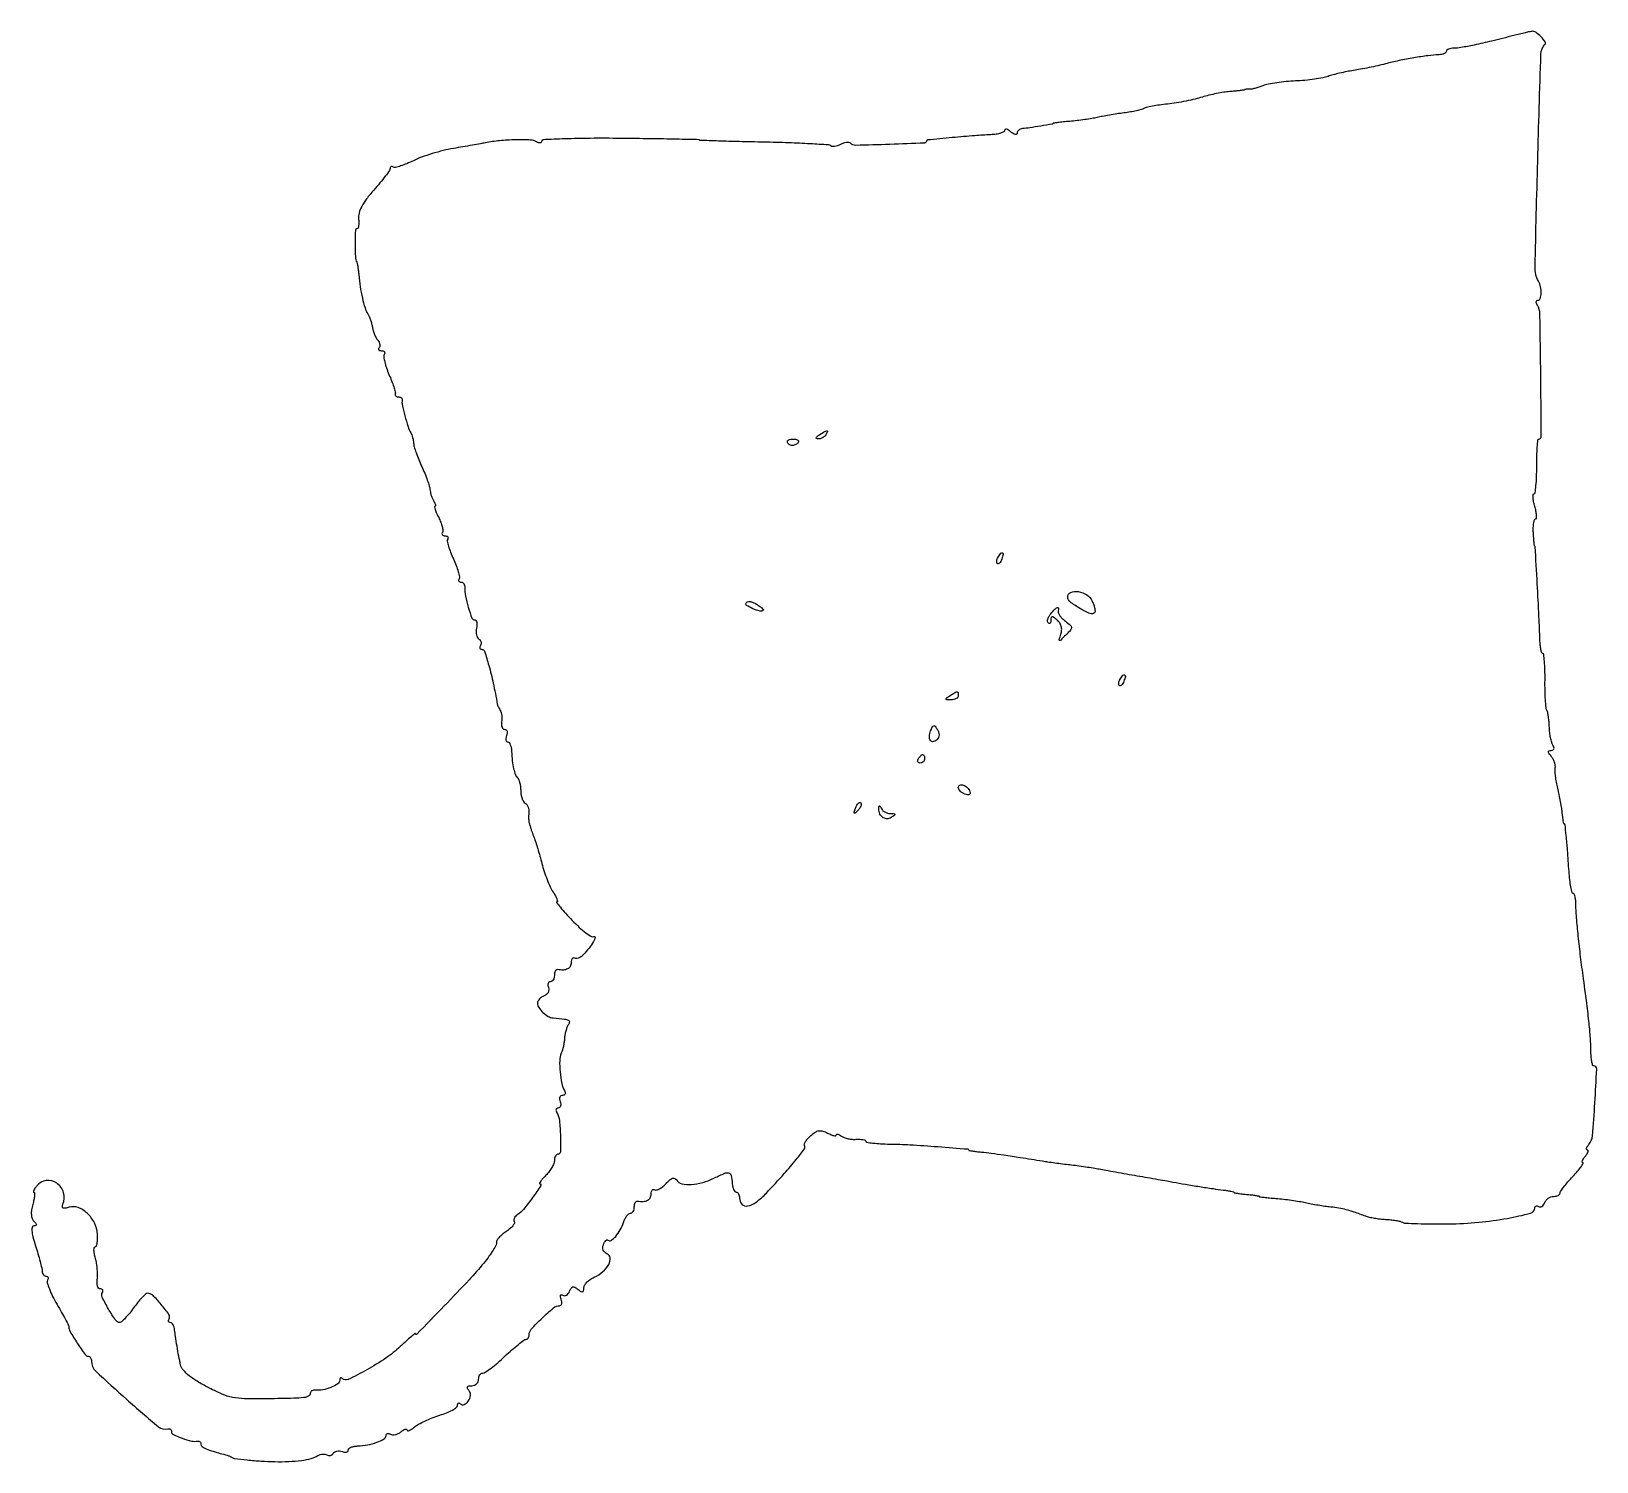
# Model space of a CAD drawing. Extents: x 1 to 373, y 1 to 341.
import ezdxf

# ---------------------------------------------------------------- set-up
doc = ezdxf.new("R2010")
doc.units = 0

msp = doc.modelspace()

# ---------------------------------------------------------------- linework, layer by layer
for points in [[(353, 339.896515, -0.003476), (347.735305, 338.583541, -0.007214), (343.606061, 337.647026, -0.007939), (340.467153, 337.034485, -0.043613), (338.75, 336.880086, 0.039449), (338.079907, 336.825445, 0.058562), (337.514063, 336.664443, 0.076923), (337.128762, 336.429408, 0.220868), (337, 336.152137, -0.214573), (336.872492, 335.868696, -0.073113), (336.485937, 335.615792, -0.056863), (335.920031, 335.428389, -0.03926), (335.25, 335.342353, 0.020155), (332.620939, 335.106336, 0.009692), (329.273079, 334.603028, 0.009492), (325.740247, 333.932434, 0.011964), (322.5, 333.172057, -0.007593), (320.705701, 332.734414, -0.004889), (318.613522, 332.279125, -0.004913), (316.557552, 331.873755, -0.009209), (314.886457, 331.593042, 0.011737), (313.328292, 331.323192, 0.00891), (311.633371, 330.957013, 0.009021), (310.05478, 330.556225, 0.020714), (308.886457, 330.184423, -0.040464), (307.616751, 329.834879, -0.01215), (305.637162, 329.508386, -0.012093), (303.389492, 329.248816, -0.012837), (301.176222, 329.104492, 0.013841), (298.957484, 328.95534, 0.012832), (296.693411, 328.681269, 0.012938), (294.692206, 328.33362, 0.041384), (293.391534, 327.958761, -0.012307), (292.396897, 327.608367, -0.014714), (291.443394, 327.329358, -0.013498), (290.632706, 327.141039, -0.087609), (290.215312, 327.129984, 0.03504), (289.904804, 327.154327, 0.026534), (289.563248, 327.138991, 0.027113), (289.242681, 327.089841, 0.0547), (289, 327.010592, -0.070307), (288.664078, 326.91234, -0.005906), (287.765625, 326.792726, -0.007763), (286.685465, 326.678871, -0.005921), (285.5, 326.586634, 0.022342), (284.100728, 326.431405, 0.011272), (282.353125, 326.11754, 0.011172), (280.558872, 325.711429, 0.016297), (279, 325.267348, -0.019288), (277.321247, 324.799954, -0.009178), (275.129444, 324.322203, -0.009082), (272.817271, 323.906006, -0.012739), (270.738531, 323.624814, 0.008619), (268.850296, 323.385218, 0.010911), (267.115093, 323.095798, 0.009097), (265.679536, 322.796887, 0.082711), (265.089742, 322.555464, -0.073294), (264.529722, 322.313892, -0.010886), (263.331779, 322.021816, -0.012061), (261.890766, 321.73981, -0.010123), (260.351211, 321.508875, 0.005563), (258.693679, 321.275677, 0.004331), (256.896918, 320.986527, 0.00438), (255.226905, 320.687838, 0.010596), (254, 320.430263, -0.015379), (252.763698, 320.183036, -0.006169), (251.059375, 319.917997, -0.006098), (249.214574, 319.677301, -0.007665), (247.5, 319.501435, 0.003381), (245.966262, 319.357388, 0.005607), (244.675, 319.212656, 0.001266), (243.556352, 319.071676, 0.37723), (243.5, 319.007613, -0.364542), (243.382842, 318.868275, -0.000866), (240.582598, 318.385341, -0.005291), (238.003902, 317.973247, -0.016314), (236.25, 317.770194, 0.073372), (235.772353, 317.658802, 0.082036), (235.367188, 317.416318, 0.091793), (235.09548, 317.083542, 0.126072), (235, 316.710889, -0.252396), (234.866005, 316.462352, -0.195503), (234.559375, 316.401557, -0.089545), (234.076421, 316.588332, -0.036289), (233.5, 317, 0.0334), (232.923571, 317.416718, 0.080897), (232.440625, 317.619615, 0.180745), (232.134305, 317.582263, 0.279944), (232, 317.361183, -0.275537), (231.790717, 317.010243, -0.047146), (231.045312, 316.694114, -0.039889), (229.995287, 316.451409, -0.025619), (228.75, 316.331256, 0.008601), (224.939926, 316.094104, 0.00314), (219.555336, 315.63181, 0.000295), (213.643837, 315.083347, 0.387199), (213.5, 314.925453, -0.401493), (212.943239, 314.343857, -0.002314), (204.722671, 314.023116, -0.003087), (196.62813, 313.794827, -0.204642), (195.364757, 314.301909, 0.170273), (195.000649, 314.476936, 0.05951), (194.411174, 314.472159, 0.050706), (193.711034, 314.309474, 0.040462), (193, 314, -0.03774), (192.292063, 313.687286, -0.04839), (191.601227, 313.51544, -0.056724), (191.023928, 313.495937, -0.178315), (190.677458, 313.655875, 0.182473), (190.139685, 313.89889, 0.001741), (185.770751, 314.161209, 0.00551), (180.701368, 314.391868, 0.003504), (174.795975, 314.553958, -0.00118), (168.930743, 314.687661, -0.001967), (163.993193, 314.831313, -0.000156), (159.578006, 314.978534, -0.404393), (159.5, 315.05921, 0.407962), (159.421701, 315.139201, 0.000104), (153.992188, 315.254227, 0.001606), (147.93969, 315.361748, 0.000963), (140.75, 315.452531, 0.004387), (133.532554, 315.466439, 0.007417), (127.486352, 315.335333, 0.002216), (122.341119, 315.124532, 0.400984), (122, 314.767571, -0.180618), (121.8983, 314.495222, -0.187707), (121.644787, 314.361646, -0.11458), (121.254409, 314.406472, -0.05282), (120.790764, 314.629315, 0.129568), (119.343079, 315.070599, 0.014018), (115.817523, 315.106341, 0.018199), (111.972212, 314.897369, 0.026485), (108.61184, 314.411324, -0.004328), (107.453246, 314.19097, -0.001009), (105.504728, 313.841887, -0.00104), (103.260557, 313.449321, -0.00102), (101, 313.06348, 0.019087), (98.60244, 312.564518, 0.013357), (95.94232, 311.828122, 0.013499), (93.427853, 310.984306, 0.027176), (91.50577, 310.160057, -0.01576), (89.920704, 309.437072, -0.022202), (88.462838, 308.901569, -0.019391), (87.256568, 308.569223, -0.198456), (86.75577, 308.650942, 0.085385), (86.464967, 308.768179, 0.15729), (86.21367, 308.743177, 0.174472), (86.041518, 308.580647, 0.108828), (85.971618, 308.309017, -0.14624), (85.804236, 307.813056, -0.007854), (84.814031, 306.459567, -0.011741), (83.556391, 304.874772, -0.008249), (82.070752, 303.149083, 0.020137), (80.375507, 301.082548, 0.038954), (79.224588, 299.282519, 0.050163), (78.581822, 297.72223, 0.1003), (78.461621, 296.399083, -0.023861), (78.51836, 295.479465, -0.039626), (78.467696, 294.704737, -0.048799), (78.33206, 294.155324, -0.317925), (78.112487, 294.000022, 0.403676), (77.72204, 293.623455, 0.007035), (77.650935, 290.40362, 0.01204), (77.700966, 287.290411, 0.111893), (78.048403, 286, -0.074367), (78.162302, 285.675338, -0.008596), (78.294629, 284.9125, -0.010193), (78.418632, 283.993892, -0.008156), (78.515829, 283, 0.017974), (78.841949, 280.228177, 0.018571), (79.363867, 277.517276, 0.019047), (79.994632, 275.196921, 0.063675), (80.651858, 273.766496, -0.038478), (80.976392, 273.144576, -0.018713), (81.297776, 272.307588, -0.018438), (81.568852, 271.406843, -0.025298), (81.740971, 270.578484, 0.033906), (81.92644, 269.757069, 0.024991), (82.237375, 268.877581, 0.025451), (82.617185, 268.072254, 0.050329), (83.011225, 267.486475, -0.058425), (83.333743, 266.989893, -0.072507), (83.504008, 266.466529, -0.08698), (83.502248, 265.997998, -0.153212), (83.324657, 265.657991, 0.122915), (83.17467, 265.408224, 0.257487), (83.219996, 265.193285, 0.162272), (83.467333, 265.045964, 0.053916), (83.89235, 265, -0.077515), (84.319784, 264.933334, -0.155158), (84.595728, 264.737456, -0.185801), (84.678883, 264.446329, -0.11662), (84.565656, 264.106234, 0.174058), (84.445535, 263.539638, 0.024293), (84.668785, 262.342243, 0.025391), (85.089745, 260.898322, 0.019059), (85.692412, 259.356234, -0.010346), (86.321995, 257.824537, -0.013946), (86.823729, 256.412456, -0.010964), (87.179361, 255.227571, -0.128823), (87.185773, 254.75, 0.136669), (87.194008, 254.464559, 0.132247), (87.348321, 254.220313, 0.110539), (87.631863, 254.056391, 0.076145), (88, 254, -0.075823), (88.369766, 253.943602, -0.107546), (88.658064, 253.779687, -0.128198), (88.819641, 253.535495, -0.137064), (88.835962, 253.25, 0.1087), (88.837283, 252.170621, 0.009813), (89.476106, 249.530427, 0.01257), (90.229921, 246.930126, 0.057687), (90.872946, 245.5, -0.04595), (91.107276, 245.009845, -0.022839), (91.316519, 244.353125, -0.022455), (91.472736, 243.647509, -0.030585), (91.545445, 243, 0.059486), (91.686319, 242.176869, 0.012083), (92.142269, 240.765625, 0.012581), (92.75701, 239.141407, 0.011496), (93.470364, 237.5, -0.010938), (94.185894, 235.858593, -0.01194), (94.807164, 234.234375, -0.011453), (95.272602, 232.823015, -0.056382), (95.424918, 232, 0.037914), (95.522849, 231.33469, 0.023543), (95.732725, 230.573438, 0.02357), (96.012464, 229.837454, 0.038864), (96.32433, 229.25, -0.02713), (96.593693, 228.770117, -0.056621), (96.738092, 228.367188, -0.106847), (96.742888, 228.102394, -0.358249), (96.61832, 228, 0.477309), (96.499487, 227.85309, 0.027564), (96.673568, 227.213249, 0.025612), (97.010614, 226.349317, 0.01385), (97.508125, 225.3217, -0.025498), (98.002873, 224.236041, -0.03247), (98.340295, 223.188777, -0.034119), (98.499312, 222.307726, -0.167523), (98.389805, 221.8217, 0.115371), (98.284836, 221.508984, 0.185296), (98.359566, 221.241374, 0.156129), (98.610492, 221.061367, 0.078292), (99, 221, -0.072019), (99.392636, 220.943151, -0.147771), (99.650028, 220.774149, -0.188945), (99.733929, 220.523402, -0.126413), (99.642855, 220.231145, 0.19069), (99.552261, 219.723849, 0.019807), (99.845505, 218.524218, 0.022376), (100.332784, 217.07374, 0.016079), (101, 215.5, -0.016079), (101.667216, 213.92626, -0.022376), (102.154495, 212.475782, -0.019807), (102.447739, 211.276151, -0.19069), (102.357145, 210.768855, 0.10091), (102.249344, 210.475752, 0.177469), (102.299997, 210.225851, 0.167742), (102.504065, 210.058404, 0.088922), (102.829872, 210, -0.133378), (103.186398, 209.903172, -0.10636), (103.481123, 209.632812, -0.092316), (103.668165, 209.227608, -0.074611), (103.715796, 208.75, 0.061154), (103.864391, 206.70714, 0.02497), (104.539989, 204.001485, 0.016726), (105.406027, 201.457112, 0.311878), (106.067582, 201, -0.251072), (106.350343, 200.848461, -0.092707), (106.533047, 200.418677, -0.063676), (106.590685, 199.779247, -0.038261), (106.50405, 199.021028, 0.048474), (106.429055, 198.220263, 0.054109), (106.515373, 197.45003, 0.061476), (106.739494, 196.821474, 0.138861), (107.077779, 196.45193, -0.096474), (107.398354, 196.155714, -0.097305), (107.583135, 195.761701, -0.098525), (107.603858, 195.331241, -0.101664), (107.457295, 194.930902, 0.076557), (107.306474, 194.574932, 0.153934), (107.323837, 194.273452, 0.186406), (107.50308, 194.073797, 0.118205), (107.810878, 194, -0.326997), (108.413649, 193.558593, -0.008577), (109.418882, 190.183761, -0.014823), (110.457934, 185.986866, -0.009162), (111.441495, 181, 0.050565), (111.514838, 180.742473, 0.013753), (111.682212, 180.353125, 0.013767), (111.897591, 179.919537, 0.013912), (112.135794, 179.5, -0.073879), (112.348324, 178.99269, -0.033075), (112.480358, 178.279687, -0.031832), (112.522336, 177.493416, -0.037383), (112.458966, 176.75, 0.055533), (112.42625, 176.080353, 0.084255), (112.55899, 175.514062, 0.113352), (112.829958, 175.13778, 0.182216), (113.195473, 175, -0.174242), (113.535231, 174.877892, -0.149511), (113.745708, 174.559375, -0.104659), (113.783897, 174.074205, -0.059169), (113.638374, 173.5, 0.048047), (113.479073, 172.925272, 0.08802), (113.479665, 172.440625, 0.137856), (113.633473, 172.122861, 0.214716), (113.906385, 172, -0.230797), (114.23625, 171.839169, -0.067889), (114.527878, 171.339063, -0.052875), (114.74233, 170.611674, -0.035565), (114.837454, 169.75, 0.017478), (115.003234, 167.507786, 0.029254), (115.317847, 165.644203, 0.034795), (115.753453, 164.212188, 0.105524), (116.304389, 163.362278, -0.108115), (116.572743, 162.943612, -0.031145), (116.795664, 162.202922, -0.029762), (116.948767, 161.314023, -0.027772), (117, 160.39235, 0.042141), (117.077513, 159.474301, 0.043995), (117.307806, 158.59588, 0.048148), (117.645505, 157.879589, 0.120693), (118.04785, 157.470427, -0.103752), (118.436947, 157.100357, -0.059505), (118.740011, 156.525015, -0.055675), (118.91708, 155.844954, -0.060393), (118.932696, 155.16141, 0.016575), (118.887952, 154.470318, 0.015874), (118.888119, 153.767727, 0.016032), (118.927835, 153.148431, 0.053497), (119.009846, 152.75, -0.002749), (119.117112, 152.408554, -0.001626), (119.241544, 152, -0.001627), (119.363089, 151.591401, -0.002795), (119.461367, 151.25, 0.014812), (119.583061, 150.862533, 0.004437), (119.791083, 150.279687, 0.004444), (120.036324, 149.629293, 0.004802), (120.286994, 149, -0.020949), (120.593804, 148.151023, -0.004436), (121.053016, 146.645306, -0.004636), (121.55412, 144.888612, -0.004388), (122.032147, 143.090403, 0.017097), (122.57752, 141.230564, 0.014131), (123.281302, 139.288631, 0.014367), (124.028961, 137.543079, 0.036673), (124.696529, 136.340403, -0.017318), (125.241645, 135.442062, -0.03408), (125.599317, 134.687493, -0.049455), (125.748999, 134.158354, -0.467012), (125.616436, 134, 0.621239), (125.533668, 133.83253, 0.008778), (126.428094, 132.704311, 0.012598), (127.658491, 131.281697, 0.006796), (129.241156, 129.589144, 0.016119), (130.931636, 127.939708, 0.02495), (132.503175, 126.640053, 0.022114), (133.822651, 125.74339, 0.28383), (134.394239, 125.743653, -0.588062), (134.665701, 125.591945, -0.125692), (134.490566, 124.911972, -0.033981), (133.557347, 123.456317, -0.017798), (132.214249, 121.773581, -0.041901), (131.583424, 121.152233, -0.05622), (130.913418, 120.711582, -0.06918), (130.305722, 120.502551, -0.188882), (129.866353, 120.582598, 0.169431), (129.538219, 120.655252, 0.189891), (129.254491, 120.502789, 0.120452), (129.062552, 120.117948, 0.055782), (129, 119.559017, -0.125937), (128.772986, 118.67201, -0.149401), (128.15629, 118.070324, -0.109421), (127.137549, 117.800956, -0.049321), (125.75, 117.881579, 0.204797), (125.464327, 117.809424, 0.105904), (125.220313, 117.524589, 0.075993), (125.055021, 117.065578, 0.048526), (125, 116.5, -0.062722), (124.92777, 115.926468, -0.08088), (124.715469, 115.440625, -0.098158), (124.400789, 115.115494, -0.152681), (124.031385, 115, 0.166391), (123.706304, 114.888739, 0.150891), (123.501838, 114.597281, 0.108279), (123.458896, 114.153721, 0.061879), (123.588855, 113.629042, -0.112844), (123.669989, 113.060188, -0.100215), (123.502897, 112.485242, -0.094184), (123.112279, 111.992611, -0.086758), (122.557471, 111.660427, 0.057226), (121.961874, 111.349797, 0.058618), (121.457507, 110.91438, 0.064826), (121.114701, 110.426049, 0.121237), (121, 109.959956, 0.140608), (121.313632, 108.866738, 0.063239), (122.266947, 107.700029, 0.06194), (123.52114, 106.774613, 0.108456), (124.75, 106.4, -0.005967), (127.406176, 106.155574, -0.082606), (128.332993, 105.900533, -0.325845), (128.574546, 105.466081, -0.112451), (128.315977, 104.75, 0.050172), (128.000252, 104.128793, 0.024087), (127.717174, 103.279687, 0.023601), (127.504668, 102.357315, 0.031069), (127.403791, 101.5, -0.023726), (127.313799, 100.624696, -0.016476), (127.132989, 99.646875, -0.016656), (126.896587, 98.717578, -0.03263), (126.63656, 98, 0.097821), (126.25971, 96.297721, 0.027527), (126.347697, 93.565796, 0.027877), (126.739463, 90.844403, 0.088948), (127.411095, 89.143851, -0.078654), (127.594221, 88.706566, -0.156576), (127.567857, 88.336006, -0.185057), (127.340016, 88.090271, -0.114799), (126.952028, 88, 0.148627), (126.555236, 87.879387, 0.152575), (126.29762, 87.559375, 0.116977), (126.228143, 87.073683, 0.069008), (126.361626, 86.5, -0.059765), (126.506416, 85.925826, -0.105471), (126.46628, 85.440625, -0.149855), (126.252873, 85.122029, -0.172457), (125.909598, 85, 0.133848), (125.575541, 84.908943, 0.190462), (125.388442, 84.668936, 0.142454), (125.387446, 84.304373, 0.068432), (125.578507, 83.872973, -0.112899), (126.209305, 82.0237, -0.019672), (126.448652, 78.320652, -0.013538), (126.441692, 74.596744, -0.405761), (125.827422, 74, 0.175902), (125.511672, 73.885371, 0.092823), (125.243055, 73.559375, 0.073001), (125.061232, 73.073875, 0.053199), (125, 72.5, -0.095343), (124.862493, 71.785434, -0.034745), (124.4125, 70.853125, -0.032922), (123.765364, 69.876005, -0.033666), (123, 69, 0.013367), (122.271938, 68.231934, 0.027652), (121.754378, 67.5875, 0.041522), (121.484018, 67.134786, 0.554823), (121.568094, 67, -0.598676), (121.803049, 66.56152, -0.009815), (119.814739, 63.696073, -0.014477), (117.670512, 60.905699, -0.084165), (116.279146, 59.68854, 0.061004), (115.81208, 59.316496, 0.079744), (115.496572, 58.871881, 0.097756), (115.376636, 58.426609, 0.156713), (115.470382, 58.047924, -0.252677), (115.495683, 57.61652, -0.060069), (115.102297, 56.984018, -0.047556), (114.412394, 56.27458, -0.03108), (113.497721, 55.590464, 0.027892), (112.563915, 54.901267, 0.038385), (111.814199, 54.176743, 0.042805), (111.322194, 53.516199, 0.207839), (111.256307, 53.064352, -0.191627), (111.193997, 52.518301, -0.015638), (110.460938, 51.248477, -0.019234), (109.450416, 49.749925, -0.013564), (108.206461, 48.143399, -0.016443), (104.734893, 44.176393, -0.004151), (98.825327, 37.959721, -0.000822), (92.316169, 31.247276, -0.673155), (92, 31.375701, 0.631822), (91.898081, 31.424159, 0.004374), (90.938011, 30.628687, 0.008914), (89.7717, 29.608868, 0.004955), (88.38472, 28.326506, -0.039335), (84.913984, 25.534147, -0.023381), (80.393005, 22.749089, -0.014768), (75.985948, 20.478006, -0.318041), (74.621795, 20.711539, 0.104182), (74.385028, 20.865912, 0.248239), (74.182652, 20.842233, 0.182831), (74.044077, 20.642271, 0.061163), (74, 20.283298, -0.254953), (73.542567, 19.444519, -0.046178), (71.912387, 18.595903, -0.046913), (69.951996, 18.002527, -0.080528), (68.25, 17.93535, 0.068454), (67.772168, 17.927975, 0.093613), (67.367188, 17.78526, 0.114404), (67.097834, 17.532661, 0.148494), (67, 17.210503, -0.278112), (66.599247, 16.545743, -0.08904), (65.453896, 16.181185, -0.027271), (63.046768, 15.997855, -0.002455), (57, 15.897615, -0.007073), (51.387494, 15.911534, -0.043962), (48.527647, 16.211456, -0.056234), (46.066198, 16.985586, -0.015824), (42.433102, 18.734757, -0.019893), (39.789667, 20.248737, -0.03887), (37.839935, 21.693167, -0.050487), (36.572483, 23.041206, -0.136032), (36.085037, 24.25, 0.006515), (36.046365, 24.555469, 0.006962), (36.0005, 24.853125, 0.00665), (35.954137, 25.107761, 0.032097), (35.916667, 25.25, -0.037158), (35.726414, 26.003036, -0.002094), (35.321337, 28.377091, -0.00343), (34.946892, 30.727985, -0.012008), (34.752431, 32.25, 0.045479), (34.62088, 32.919715, 0.061404), (34.376458, 33.485937, 0.07675), (34.063279, 33.870567, 0.185649), (33.726697, 34, -0.123547), (33.448625, 34.069775, -0.188168), (33.288813, 34.256794, -0.149888), (33.278178, 34.539781, -0.073527), (33.422247, 34.874193, 0.299144), (33.39318, 35.920731, 0.022438), (31.575531, 38.292089, 0.024453), (29.534367, 40.493071, 0.204963), (28.297749, 40.972471, 0.180195), (27.861935, 40.792788, 0.015896), (26.999964, 39.941077, 0.019204), (26.015743, 38.821604, 0.013757), (25, 37.5, -0.013177), (23.986656, 36.178348, -0.018526), (23.009745, 35.058923, -0.014978), (22.155678, 34.203358, -0.182057), (21.735302, 34.027529, -0.256906), (20.72293, 34.537902, -0.019452), (19.028812, 37.22803, -0.019491), (17.549116, 40.041802, -0.255004), (17.610842, 41.179347, 0.106468), (17.72194, 41.491986, 0.180935), (17.659803, 41.758933, 0.163214), (17.429196, 41.938104, 0.084438), (17.065292, 42, -0.221269), (16.690905, 42.17421, -0.099345), (16.423921, 42.660937, -0.070272), (16.304023, 43.388354, -0.044117), (16.360223, 44.25, 0.039971), (16.438076, 45.308614, 0.020149), (16.375426, 46.646875, 0.019872), (16.198747, 48.032624, 0.027812), (15.923754, 49.25, -0.023506), (15.675975, 50.304589, -0.041726), (15.586595, 51.192188, -0.056576), (15.646436, 51.813136, -0.354212), (15.877115, 52, 0.315945), (16.149413, 52.191143, 0.043971), (16.335964, 52.895723, 0.037302), (16.431167, 53.880471, 0.022737), (16.403512, 55.049268, 0.098874), (15.684956, 57.684221, 0.087902), (13.989675, 59.967402, 0.098536), (11.804604, 61.338292, 0.169395), (9.679829, 61.398382, -0.028373), (8.761487, 61.163303, -0.166573), (8.275458, 61.229936, -0.296604), (8.093347, 61.542354, -0.078883), (8.217327, 62.134601, 0.16202), (8.336014, 64.922302, 0.171641), (6.751702, 67.147766, 0.189396), (4.254385, 67.753078, 0.187531), (2, 66.5, 0.020622), (1.560649, 65.923843, 0.044498), (1.283135, 65.440625, 0.085961), (1.197649, 65.120408, 0.44064), (1.30775, 65, -0.405244), (1.476255, 64.836593, -0.031655), (1.453836, 64.148471, -0.029261), (1.308269, 63.212962, -0.016609), (1.029017, 62.101177, 0.032729), (0.745555, 60.796017, 0.053997), (0.699861, 59.669512, 0.06719), (0.885873, 58.759035, 0.112899), (1.298823, 58.101177, -0.023271), (1.785691, 57.56675, -0.175055), (1.899783, 57.25, -0.338881), (1.754323, 57.060369, -0.065842), (1.297868, 57, 0.342687), (0.908337, 56.697502, 0.083755), (0.836235, 55.831797, 0.042588), (1.083299, 54.385123, 0.013007), (1.697922, 52.25, -0.00575), (2.277971, 50.339718, -0.00689), (2.778408, 48.528125, -0.005999), (3.160063, 46.993445, -0.044656), (3.266721, 46.25, 0.06895), (3.359058, 45.772247, 0.08163), (3.575894, 45.367188, 0.094225), (3.880119, 45.095751, 0.135981), (4.225684, 45, -0.124686), (4.519021, 44.925694, -0.18849), (4.687131, 44.726917, -0.149042), (4.697212, 44.426006, -0.072918), (4.543481, 44.070355, 0.215201), (4.463832, 43.459399, 0.020339), (4.972595, 41.997813, 0.023154), (5.764108, 40.234612, 0.016128), (6.811112, 38.320355, -0.004675), (7.898011, 36.436941, -0.006985), (8.809338, 34.769104, -0.003355), (9.551078, 33.342282, -0.134386), (9.622433, 33, 0.150435), (9.898742, 31.855973, 0.011271), (11.614036, 29.108803, 0.00883), (13.470708, 26.385334, 0.243333), (14.215608, 26, -0.149053), (14.514741, 25.9088, -0.098762), (14.769585, 25.652248, -0.082129), (14.941429, 25.26876, -0.064437), (15, 24.816162, 0.206698), (16.014208, 22.467625, 0.007531), (23.356283, 15.757958, 0.006834), (30.941957, 9.215485, 0.24874), (33.121159, 8.75, -0.099052), (33.456352, 8.776766, -0.128915), (33.741841, 8.664657, -0.131338), (33.932036, 8.428983, -0.104839), (34, 8.108408, 0.290165), (34.444105, 7.407577, 0.023111), (36.564899, 6.52353, 0.028688), (38.812742, 5.849389, 0.112809), (40.25, 5.835962, -0.120693), (40.535706, 5.828848, -0.126947), (40.779687, 5.689909, -0.114646), (40.943031, 5.436352, -0.086212), (41, 5.108408, 0.239119), (41.282591, 4.551292, 0.057732), (42.209602, 4.024681, 0.028195), (43.934703, 3.404917, 0.004953), (47.25, 2.456533, -0.017208), (47.555464, 2.360993, -0.017293), (47.853125, 2.244812, -0.01739), (48.105038, 2.125759, -0.063778), (48.25, 2.025807, 0.153187), (48.916546, 1.722516, 0.004581), (51.993523, 1.370688, 0.009714), (55.326698, 1.085814, 0.011347), (58.5, 0.948835, 0.015495), (61.924056, 0.984931, 0.023964), (64.869745, 1.249126, 0.027759), (67.233387, 1.710745, 0.076448), (68.792302, 2.371635, -0.062603), (69.323413, 2.614271, -0.055975), (69.918691, 2.729777, -0.059265), (70.48565, 2.707898, -0.099479), (70.930902, 2.542705, 0.103611), (71.332096, 2.39758, 0.098908), (71.764931, 2.422091, 0.096804), (72.162562, 2.612579, 0.094647), (72.462927, 2.940014, -0.125083), (72.803354, 3.269027, -0.08122), (73.318688, 3.461466, -0.072801), (73.92591, 3.491828, -0.06786), (74.532025, 3.349337, 0.053633), (75.094237, 3.200232, 0.096731), (75.568782, 3.219595, 0.145066), (75.879928, 3.398475, 0.192556), (76, 3.6987, -0.220439), (76.16407, 4.052759, -0.073714), (76.660938, 4.361342, -0.056794), (77.388457, 4.582514, -0.038605), (78.25, 4.672869, 0.039716), (80.599907, 4.924591, 0.042266), (82.830235, 5.543257, 0.044689), (84.53047, 6.352825, 0.265243), (85, 7.175648, -0.135689), (85.084506, 7.481312, -0.190733), (85.306618, 7.651708, -0.141178), (85.644222, 7.65068, -0.06761), (86.043805, 7.472927, 0.126816), (86.550789, 7.315382, 0.067771), (87.208749, 7.372327, 0.06058), (87.909241, 7.622232, 0.05732), (88.543805, 8.036355, -0.030136), (89.103377, 8.446468, -0.071218), (89.572243, 8.661512, -0.160356), (89.8703, 8.652514, -0.315542), (90, 8.467457, 0.385317), (90.150648, 8.300994, 0.120604), (90.514063, 8.352353, 0.055643), (91.077622, 8.654118, 0.024584), (91.75, 9.167326, -0.049408), (92.708026, 9.826079, -0.016237), (94.234375, 10.603633, -0.015996), (95.99453, 11.361744, -0.017441), (97.75, 11.982374, 0.020187), (99.378171, 12.568072, 0.029608), (100.751563, 13.222847, 0.029391), (101.759628, 13.858855, 0.241853), (102, 14.326726, -0.062606), (102.043136, 14.669877, -0.18653), (102.178176, 14.859467, -0.246022), (102.375469, 14.879381, -0.101226), (102.606556, 14.726778, 0.295824), (103.540755, 14.527509, 0.14679), (104.541285, 15.298565, 0.118542), (105.083828, 16.630811, 0.212151), (104.777269, 17.75, -0.042888), (104.370582, 18.344792, -0.245172), (104.358308, 18.714892, -0.243133), (104.655247, 18.938795, -0.042292), (105.377555, 19, 0.091307), (105.996941, 19.114059, 0.095788), (106.523407, 19.440625, 0.099536), (106.875699, 19.927707, 0.107348), (107, 20.5, -0.064715), (107.074535, 21.073461, -0.082327), (107.293155, 21.559375, -0.098851), (107.617392, 21.884436, -0.148478), (107.997975, 22, 0.152491), (108.586067, 22.183627, 0.011569), (109.950233, 23.175, 0.015091), (111.543179, 24.467784, 0.010893), (113.242547, 26, -0.008268), (114.924446, 27.532548, -0.011973), (116.463613, 28.825, -0.007695), (117.780461, 29.845228, -0.162345), (118.244572, 30, 0.143943), (118.532649, 30.084688, 0.099491), (118.778093, 30.32277, 0.08389), (118.943482, 30.678772, 0.066979), (119, 31.09879, -0.187469), (119.516459, 32.427835, -0.016551), (122.082263, 35.050867, -0.016983), (124.815177, 37.493484, -0.175624), (126.212744, 38, 0.184725), (126.544068, 38.126733, 0.147158), (126.744927, 38.455882, 0.100035), (126.773201, 38.957681, 0.05588), (126.618443, 39.551938, -0.036106), (126.441748, 40.13505, -0.157722), (126.474022, 40.489425, -0.331125), (126.675804, 40.607, -0.11086), (127.018517, 40.488556, 0.153351), (127.445571, 40.379855, 0.123136), (127.900771, 40.520727, 0.097909), (128.316445, 40.900549, 0.06731), (128.623846, 41.462141, -0.050146), (128.992364, 42.193743, -0.199129), (129.395985, 42.476357, -0.18638), (129.900084, 42.399763, -0.043378), (130.616783, 41.903079, 0.02524), (131.322942, 41.374833, 0.206613), (131.709771, 41.302724, 0.299015), (131.936936, 41.538644, 0.04638), (132, 42.21704, -0.134047), (132.174808, 42.857364, -0.056444), (132.71625, 43.575873, -0.050304), (133.50551, 44.25664, -0.045952), (134.438296, 44.789932, 0.068634), (136.525218, 46.111677, 0.091993), (137.940468, 47.84155, 0.153056), (138.25047, 49.382941, 0.281907), (137.498545, 50.362185, -0.099533), (136.964108, 50.700849, -0.107079), (136.618715, 51.212024, -0.102651), (136.507096, 51.838618, -0.084729), (136.640397, 52.505274, -0.036424), (136.908591, 53.076101, -0.070365), (137.214421, 53.476287, -0.120382), (137.505019, 53.649749, -0.277817), (137.742586, 53.590747, 0.357268), (138.473908, 53.518014, 0.065874), (139.571361, 54.478032, 0.052501), (140.670497, 56.031938, 0.050893), (141.435456, 57.79664, -0.036046), (141.77172, 58.640021, -0.046543), (142.203305, 59.352763, -0.054201), (142.660387, 59.847568, -0.18112), (143.067388, 60, 0.15811), (143.423094, 60.115365, 0.097128), (143.726045, 60.440625, 0.079016), (143.930588, 60.926381, 0.060283), (144, 61.5, -0.048526), (144.055021, 62.065578, -0.075993), (144.220313, 62.524589, -0.105904), (144.464327, 62.809424, -0.204797), (144.75, 62.881579, 0.049321), (146.137549, 62.800956, 0.109421), (147.15629, 63.070324, 0.149401), (147.772986, 63.67201, 0.125937), (148, 64.559017, -0.055782), (148.062552, 65.117948, -0.120452), (148.254491, 65.502789, -0.189891), (148.538219, 65.655252, -0.169431), (148.866353, 65.582598, 0.207698), (149.325353, 65.516041, 0.058855), (150.009909, 65.791962, 0.048639), (150.786226, 66.320704, 0.035042), (151.542729, 67.047216, -0.029088), (152.406163, 67.896392, -0.098588), (153.087746, 68.288792, -0.182446), (153.627818, 68.269833, -0.156563), (154.062647, 67.898634, 0.199311), (155.300654, 67.007772, 0.071038), (157.513671, 66.811512, 0.057759), (160.245254, 67.276962, 0.044673), (163.058579, 68.379336, -0.014015), (165.466053, 69.497216, -0.176551), (166.450027, 69.553545, -0.273787), (167.002712, 68.953098, -0.033597), (167.266439, 67.113032, 0.035129), (167.384942, 66.303855, 0.051404), (167.610091, 65.620703, 0.064874), (167.899347, 65.149601, 0.226399), (168.212804, 65, -0.17224), (168.513163, 64.893369, -0.093815), (168.768761, 64.590803, -0.074225), (168.94168, 64.139886, -0.054556), (169, 63.606989, 0.193309), (169.583575, 62.153956, 0.252939), (170.922864, 61.722735, 0.116508), (172.99319, 62.63727, 0.042399), (175.393283, 64.796747, 0.00511), (179.63305, 69.410762, 0.014172), (182.487096, 72.767798, 0.011149), (184.41835, 75.287493, 0.305296), (184.449381, 76.081904, -0.236658), (184.417083, 76.444618, -0.046713), (184.721451, 77.04483, -0.040429), (185.244571, 77.74235, -0.027741), (185.940394, 78.446057, -0.03984), (186.99329, 79.256365, -0.107134), (187.871875, 79.589914, -0.113237), (188.779589, 79.520674, -0.047474), (189.916813, 79.04452, 0.023283), (190.716262, 78.663418, 0.045584), (191.388064, 78.450309, 0.073943), (191.844567, 78.41901, 0.391213), (192, 78.587261, -0.29965), (192.109569, 78.753674, -0.156538), (192.367188, 78.778403, -0.07398), (192.76987, 78.62566, -0.032417), (193.25, 78.31448, 0.072626), (193.889276, 77.969493, 0.034094), (194.79375, 77.707736, 0.032877), (195.796815, 77.558379, 0.039553), (196.75, 77.5555, -0.025659), (197.612343, 77.576835, -0.041879), (198.339063, 77.496366, -0.05233), (198.851147, 77.33877, -0.300504), (199, 77.113464, 0.368366), (199.209959, 76.867148, 0.010461), (200.689063, 76.661563, 0.01653), (202.545416, 76.505019, 0.010009), (204.75, 76.436536, -0.011915), (209.532035, 76.269738, -0.00466), (216.122765, 75.820776, -0.00064), (223.245132, 75.259692, -0.391002), (223.5, 74.983601, 0.368037), (223.558505, 74.914885, 0.002527), (224.38125, 74.786218, 0.007944), (225.349732, 74.655472, 0.004808), (226.5, 74.529961, -0.00793), (228.81977, 74.262174, -0.003665), (231.827682, 73.844064, -0.002775), (235.74318, 73.248297, -0.001169), (241, 72.405967, 0.005122), (242.235654, 72.217979, 0.002017), (243.940625, 71.983448, 0.001996), (245.785422, 71.744756, 0.002494), (247.5, 71.538551, -0.004637), (249.250613, 71.3204, -0.00331), (251.20625, 71.045073, -0.003341), (253.067306, 70.757767, -0.007136), (254.5, 70.50575, 0.002445), (256.052378, 70.217638, 0.000766), (258.38125, 69.800864, 0.000765), (260.982848, 69.343498, 0.000846), (263.5, 68.909333, -0.000639), (265.980469, 68.482552, -0.00063), (268.471875, 68.047378, -0.000618), (270.653654, 67.660674, -0.002417), (272, 67.413605, 0.004184), (274.961634, 66.880926, 0.002901), (278.317965, 66.32624, 0.00292), (281.530508, 65.833672, 0.006373), (284, 65.501885, -0.008471), (284.958456, 65.369016, -0.013818), (285.765625, 65.220195, -0.007452), (286.420503, 65.070402, -0.345608), (286.5, 64.969129, 0.361262), (286.58247, 64.869884, 0.005385), (287.38125, 64.730021, 0.011691), (288.349782, 64.594335, 0.007108), (289.5, 64.47708, -0.006451), (290.650236, 64.361351, -0.010627), (291.61875, 64.230364, -0.004472), (292.424116, 64.096569, -0.364243), (292.5, 64.006222, 0.375076), (292.578542, 63.91625, 0.002574), (293.675, 63.772568, 0.008025), (294.966291, 63.631123, 0.004848), (296.5, 63.502981, -0.009452), (298.250609, 63.340474, -0.006719), (300.20625, 63.094928, -0.006785), (302.066935, 62.810073, -0.014311), (303.5, 62.528365, 0.009153), (304.86591, 62.245192, 0.005464), (306.5, 61.955957, 0.005468), (308.134424, 61.703381, 0.009437), (309.5, 61.533852, -0.014777), (311.47229, 61.267589, -0.023918), (313.126965, 60.912194, -0.018901), (314.990567, 60.341444, -0.005849), (317.75, 59.344522, 0.034409), (318.630955, 59.082025, 0.013479), (319.876129, 58.837585, 0.013268), (321.24192, 58.644622, 0.016108), (322.530439, 58.539236, -0.014424), (323.761722, 58.442702, -0.01552), (324.955494, 58.276754, -0.015206), (325.967748, 58.072009, -0.068344), (326.530439, 57.85605, 0.11308), (327.25959, 57.648167, 0.004138), (330.152691, 57.520054, 0.00737), (333.598144, 57.446873, 0.005088), (337.5, 57.46123, 0.019404), (344.693745, 57.840381, 0.022805), (351.454928, 58.772928, 0.016343), (357.021203, 59.990494, 0.343297), (358, 61.248067, -0.122586), (358.071367, 61.534784, -0.187881), (358.262969, 61.699957, -0.150607), (358.552784, 61.711862, -0.07405), (358.895215, 61.564761, 0.160704), (359.281217, 61.472387, 0.122111), (359.695897, 61.612949, 0.094924), (360.077963, 61.975437, 0.064087), (360.36383, 62.505744, -0.081323), (360.697518, 63.076963, -0.065707), (361.218638, 63.561062, -0.066495), (361.840332, 63.88834, -0.088171), (362.468615, 64, 0.046987), (363.055062, 64.055232, 0.066703), (363.551515, 64.220313, 0.086526), (363.887282, 64.463508, 0.193657), (364.004627, 64.75, -0.151302), (364.144931, 65.193343, -0.011185), (364.902675, 66.234375, -0.014742), (365.888161, 67.45044, -0.010623), (367.055313, 68.75, 0.010371), (368.176889, 69.997548, 0.02022), (369.00886, 71.045312, 0.021981), (369.52712, 71.824885, 0.583753), (369.428241, 72, -0.377589), (369.281385, 72.129344, -0.123323), (369.318529, 72.440625, -0.057002), (369.568826, 72.923695, -0.025203), (370, 73.5, 0.027963), (370.426283, 74.07637, 0.064878), (370.660392, 74.559375, 0.144806), (370.670922, 74.867713, 0.341777), (370.5, 75, -0.299602), (370.318699, 75.11935, -0.16962), (370.299459, 75.392248, -0.075375), (370.489458, 75.822179, -0.031544), (370.863322, 76.335313, 0.152369), (371.703677, 78.377887, 0.006579), (372.289398, 86.199901, 0.004228), (372.718218, 94.263825, 0.427359), (372.014215, 95, -0.335834), (371.760655, 95.191958, -0.024406), (371.551514, 96.101563, -0.026303), (371.39985, 97.312465, -0.016134), (371.342693, 98.75, 0.016046), (371.230888, 101.574534, 0.008239), (370.919061, 105.103638, 0.005862), (370.369702, 109.804668, 0.002093), (369.479099, 116.5, -0.004231), (368.828371, 121.55736, -0.004639), (368.28441, 126.472346, -0.004583), (367.895341, 130.699562, -0.019195), (367.782465, 133.25, 0.021708), (367.730511, 134.303987, 0.034807), (367.585114, 135.192244, 0.038779), (367.379921, 135.834242, 0.304854), (367.133198, 136.000193, -0.346084), (366.867896, 136.208945, -0.01273), (366.580452, 137.542461, -0.018366), (366.32406, 139.237559, -0.011263), (366.14068, 141.250193, 0.001961), (365.775526, 146.294717, 0.005914), (365.472408, 149.729954, 0.002086), (365.200767, 152.332229, 0.382871), (365.013789, 152.5, -0.354334), (364.921365, 152.574902, -0.006529), (364.79069, 153.234375, -0.012909), (364.663131, 154.041512, -0.007877), (364.552251, 155, 0.013969), (364.398083, 156.204001, 0.006083), (364.129354, 157.79375, 0.006015), (363.802734, 159.477073, 0.007974), (363.462771, 161, -0.013803), (363.159513, 162.437085, -0.01464), (362.942743, 163.860855, -0.014371), (362.827632, 165.094064, -0.062732), (362.872201, 165.824189, 0.084802), (362.88262, 166.434572, 0.04383), (362.700843, 167.178229, 0.041908), (362.372767, 167.930792, 0.049504), (361.938429, 168.574189, -0.019546), (361.382859, 169.299514, -0.154525), (361.256155, 169.697902, -0.331645), (361.424927, 169.924979, -0.072923), (361.936572, 170, 0.112253), (362.348556, 170.093673, 0.20699), (362.569943, 170.348423, 0.156679), (362.568506, 170.746917, 0.061639), (362.333164, 171.25, -0.068767), (362.02521, 171.933415, -0.021704), (361.755516, 173.023004, -0.021218), (361.557004, 174.278549, -0.022047), (361.46886, 175.530439, 0.014421), (361.401016, 176.761723, 0.015581), (361.263072, 177.955494, 0.015245), (361.082261, 178.968146, 0.069291), (360.879848, 179.530439, -0.098166), (360.682011, 180.197796, -0.007743), (360.539011, 182.051129, -0.010285), (360.447462, 184.285455, -0.00769), (360.435134, 186.75, 0.008842), (360.417629, 189.146391, 0.014676), (360.307884, 191.164062, 0.008348), (360.143832, 192.792819, 0.380323), (359.910855, 193, -0.324967), (359.675152, 193.17128, -0.026317), (359.465603, 193.954687, -0.027527), (359.303004, 195.00422, -0.017031), (359.222411, 196.25, 0.004533), (359.00364, 201.770225, 0.001622), (358.594772, 209.638179, 0.000079), (358.110121, 218.389947, 0.398056), (357.993786, 218.5, -0.383403), (357.930881, 218.556548, -0.001989), (357.838632, 219.454709, -0.007048), (357.750002, 220.503883, -0.004247), (357.673034, 221.750073, -0.019671), (357.655775, 222.995937, -0.03234), (357.750636, 224.045416, -0.034936), (357.92564, 224.811297, -0.330396), (358.180194, 225.000073, 0.381846), (358.389843, 225.187469, 0.042992), (358.407842, 225.881272, 0.035047), (358.281206, 226.849455, 0.019796), (358, 228, -0.019797), (357.718794, 229.150552, -0.035047), (357.592158, 230.11876, -0.042988), (357.610154, 230.812604, -0.381804), (357.819806, 231.000035, 0.373807), (358.089291, 231.234255, 0.01015), (358.290514, 232.909424, 0.016263), (358.430743, 235.007858, 0.009819), (358.46705, 237.500035, -0.007689), (358.492743, 239.992302, -0.012772), (358.600334, 242.090623, -0.006385), (358.754539, 243.808163, -0.384578), (358.96705, 243.999957, 0.416408), (359.557303, 244.59455, 0.000811), (359.423772, 259.385162, 0.001532), (359.22675, 273.751388, 0.135011), (358.628474, 275.792125, -0.053317), (358.406458, 276.255227, -0.115585), (358.363248, 276.645187, -0.188147), (358.498949, 276.898539, -0.178643), (358.773864, 277, 0.329145), (359.315047, 277.39954, 0.069306), (359.514749, 278.633086, 0.058023), (359.3702, 280.169491, 0.071682), (358.873762, 281.517581, -0.130385), (358.07101, 284.8461, -0.001247), (358.703383, 309.989259, -0.000918), (359.455924, 335.513751, -0.190788), (360.428703, 337.762036, 0.360455), (360.490567, 338.421895, 0.045638), (359.510828, 339.609824, 0.044662), (358.260945, 340.66402, 0.185945), (357.321429, 340.897639, 0.023196), (356.819686, 340.811326, 0.002727), (355.71317, 340.561334, 0.003262), (354.400314, 340.248154, 0.002666)], [(189.5, 245, -0.075854), (189.175433, 244.618541, -0.054031), (188.713662, 244.298248, -0.053889), (188.192374, 244.083483, -0.074131), (187.690983, 244.015313, -0.102799), (187.327599, 244.095709, -0.37991), (187.239151, 244.292684, -0.147021), (187.445888, 244.597454, -0.027275), (188, 245, -0.008108), (189.281145, 245.798791, -0.136158), (189.758161, 245.931144, -0.541951), (189.886554, 245.734105, -0.034464)], [(183, 243.559017, -0.211827), (182.716404, 242.919648, -0.127879), (181.969093, 242.529206, -0.122608), (181.101938, 242.54388, -0.191362), (180.510081, 242.983688, -0.136093), (180.397824, 243.36964, -0.190788), (180.524436, 243.701458, -0.140899), (180.890269, 243.925389, -0.067432), (181.440983, 244, -0.026751), (182.038367, 243.968016, -0.042195), (182.542039, 243.870461, -0.051652), (182.89701, 243.729146, -0.279105)], [(231.345077, 215.456872, -0.035865), (231.083816, 214.899181, -0.069269), (230.786868, 214.507038, -0.118528), (230.50546, 214.335123, -0.281567), (230.276326, 214.390341, -0.156651), (230.142323, 214.651151, -0.070517), (230.133355, 215.040231, -0.059701), (230.242038, 215.490157, -0.049364), (230.458881, 215.933469, -0.030391), (231.120758, 216.871774, -0.36195), (231.525317, 216.954259, -0.344086), (231.696703, 216.564815, -0.029555)], [(174.660851, 203.327518, -0.265503), (173.856448, 203.108036, -0.038444), (172.185822, 203.679363, -0.041075), (170.699298, 204.469336, -0.409244), (170.557608, 205.093211, -0.207448), (170.904941, 205.335003, -0.083094), (171.496054, 205.354653, -0.063217), (172.231109, 205.160022, -0.043311), (173.000882, 204.767376, -0.014309), (173.714856, 204.292568, -0.024763), (174.275615, 203.852856, -0.023085), (174.662535, 203.484611, -0.407949)], [(252.829542, 205.47477, -0.024439), (253.190549, 204.567391, -0.033996), (253.416819, 203.723022, -0.036154), (253.500616, 203.037205, -0.211759), (253.373043, 202.706376, -0.307848), (252.308977, 202.503814, -0.030445), (249.864968, 203.745404, -0.031407), (247.566413, 205.296772, -0.232641), (247, 206.448242, -0.302539), (247.72679, 207.539451, -0.141207), (249.492725, 207.743608, -0.101625), (251.551892, 206.949625, -0.144161)], [(244.75, 203.070582, 0.172672), (244.786235, 202.614066, 0.049448), (245.144316, 201.988656, 0.043452), (245.717933, 201.315404, 0.03445), (246.443416, 200.692569, -0.020611), (247.608066, 199.747369, -0.205776), (247.87066, 199.192374, -0.190305), (247.659413, 198.595311, -0.017307), (246.561484, 197.418627, -0.003089), (245.3277, 196.199996, -0.248064), (245.075778, 196.125716, -0.439801), (244.974346, 196.293962, -0.005296), (245.390646, 197.655457, 0.064206), (245.562343, 198.603875, 0.076693), (245.46974, 199.506573, 0.079587), (245.115241, 200.313024, 0.076418), (244.522578, 200.981262, 0.016451), (243.708234, 201.61305, 0.162319), (243.300219, 201.741546, 0.343189), (243.069848, 201.556043, 0.057986), (243, 200.955778, -0.049259), (242.955453, 200.504699, -0.147387), (242.811265, 200.234078, -0.260391), (242.600794, 200.173757, -0.13966), (242.357499, 200.309167, -0.193391), (242.204689, 200.667265, -0.075397), (242.275311, 201.210657, -0.059862), (242.54308, 201.845176, -0.043481), (242.979944, 202.475834, -0.017811), (243.942627, 203.555153, -0.12126), (244.540885, 203.934826, -0.484608), (244.809675, 203.759352, -0.0884)], [(260.345077, 186.456872, -0.035865), (260.083816, 185.899181, -0.069269), (259.786868, 185.507038, -0.118528), (259.50546, 185.335123, -0.281567), (259.276326, 185.390341, -0.156651), (259.142323, 185.651151, -0.070517), (259.133355, 186.040231, -0.059701), (259.242038, 186.490157, -0.049364), (259.458881, 186.933469, -0.030391), (260.120758, 187.871774, -0.36195), (260.525317, 187.954259, -0.344086), (260.696703, 187.564815, -0.029555)], [(221, 183, -0.17131), (220.865757, 182.619685, -0.095191), (220.485938, 182.298248, -0.075283), (219.919445, 182.083567, -0.055234), (219.25, 182.015313, -0.011938), (218.271084, 182.047261, -0.327416), (218.083458, 182.201904, -0.309569), (218.169589, 182.436556, -0.011213), (219, 183, -0.007234), (220.26282, 183.790433, -0.137048), (220.707705, 183.914708, -0.364836), (220.938046, 183.720828, -0.042895)], [(215.975026, 172.575026, -0.13925), (215.094146, 172.083826, -0.300973), (214.397995, 172.340105, -0.179756), (214.121217, 173.311237, -0.07221), (214.430256, 174.678847, -0.021093), (214.83637, 175.616858, -0.237232), (215.148931, 175.856536, -0.280605), (215.490058, 175.728598, -0.027825), (216.012154, 174.980334, -0.062151), (216.314954, 174.319105, -0.080354), (216.411206, 173.659623, -0.089806), (216.2933, 173.061295, -0.10329)], [(213, 168, -0.105053), (212.918938, 167.618444, -0.099167), (212.688914, 167.29375, -0.09642), (212.345238, 167.076123, -0.093332), (211.940983, 167, -0.108972), (211.586039, 167.078288, -0.182303), (211.3746, 167.29375, -0.161196), (211.343488, 167.6179, -0.082592), (211.5, 168, -0.029505), (211.768994, 168.382774, -0.035638), (212.066025, 168.70625, -0.038439), (212.34829, 168.934461, -0.151918), (212.559017, 169, -0.210953), (212.727648, 168.92554, -0.081139), (212.870461, 168.70625, -0.061769), (212.967655, 168.382849, -0.042167)], [(223.77106, 160.18682, -0.108271), (223.818151, 159.74444, -0.257062), (223.633872, 159.482386, -0.161356), (223.219753, 159.426249, -0.045328), (222.58356, 159.606309, -0.049992), (221.977839, 159.911187, -0.054888), (221.465171, 160.322276, -0.062067), (221.115141, 160.772094, -0.13514), (221, 161.190322, -0.310331), (221.373328, 161.733894, -0.180578), (222.198675, 161.742032, -0.106345), (223.180521, 161.127369, -0.120025)], [(197.124088, 155.733333, -0.011214), (196.463552, 155.106486, -0.400052), (196.270328, 155.111181, -0.286372), (196.21821, 155.336218, -0.008399), (196.564293, 156.293128, -0.036269), (196.866277, 156.940734, -0.070189), (197.210949, 157.395085, -0.120343), (197.538684, 157.59249, -0.278911), (197.806872, 157.526461, -0.20742), (197.927901, 157.220211, -0.082976), (197.837219, 156.768815, -0.063152), (197.558688, 156.246577, -0.043285)], [(204.833333, 154.984687, -0.012367), (205.759172, 154.953271, -0.340035), (205.931888, 154.803553, -0.299755), (205.841321, 154.57772, -0.010759), (205.026393, 154.037474, -0.151109), (203.951978, 153.747106, -0.167174), (202.950718, 154.13233, -0.138843), (202.270601, 155.134375, -0.096279), (202.09426, 156.5, -0.077169), (202.157326, 156.785261, -0.426864), (202.287365, 156.839063, -0.167635), (202.462482, 156.67697, -0.027081), (202.662281, 156.25, 0.100576), (202.979003, 155.770776, 0.064748), (203.508087, 155.362689, 0.061379), (204.158471, 155.083808, 0.068429)]]:
    msp.add_lwpolyline(points, format="xyb", close=True)

doc.saveas('drawing.dxf')
